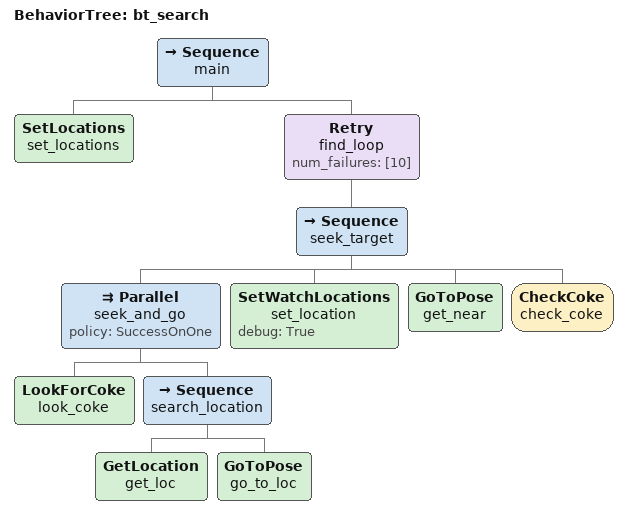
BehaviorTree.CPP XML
<root>
    <BehaviorTree ID="bt_search">
    <Sequence name="main">
        <SetLocations name="set_locations"/>
        <Retry  name="find_loop" num_failures="[10]">
            <Sequence name="seek_target">
                <Parallel name="seek_and_go" policy="SuccessOnOne">
                    <LookForCoke name="look_coke"/>
                    <Sequence name="search_location">
                        <GetLocation name="get_loc"/>
                        <GoToPose name="go_to_loc"/>
                    </Sequence>
                </Parallel>
                <SetWatchLocations name="set_location" debug="True" />
                <GoToPose name="get_near"/>
                <CheckCoke name="check_coke"/>
            </Sequence>
        </Retry>
    </Sequence>
    </BehaviorTree>
</root>
